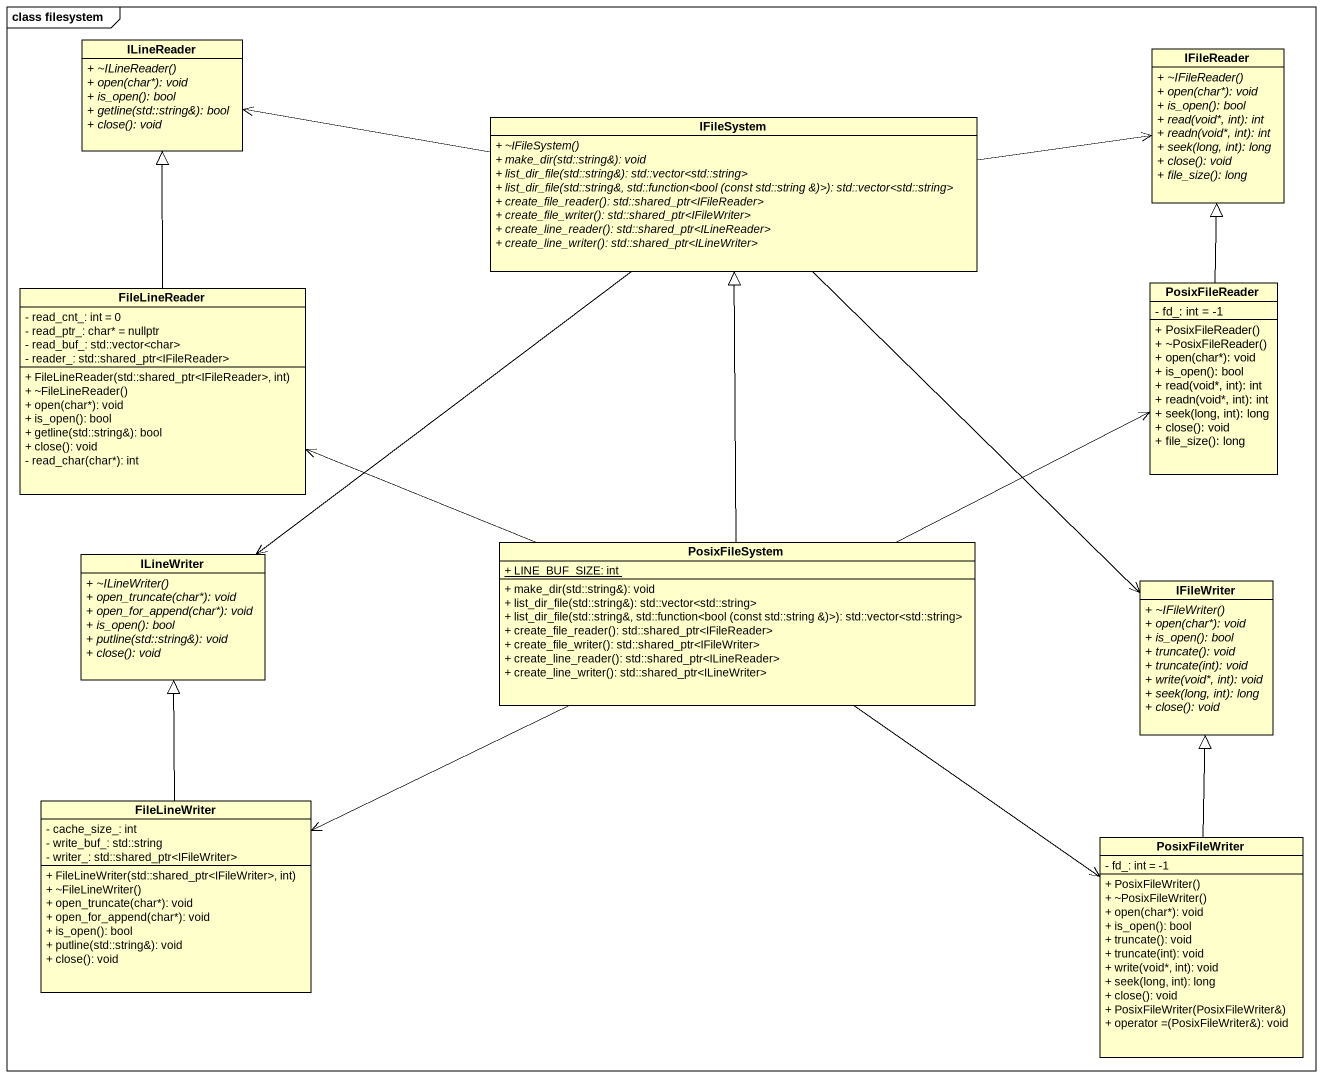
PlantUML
@startuml
mainframe class filesystem
hide circle
hide empty members
skinparam classAttributeIconSize 0
class ILineReader {
  {abstract} + ~ILineReader()
  {abstract} + open(char*): void
  {abstract} + is_open(): bool
  {abstract} + getline(std::string&): bool
  {abstract} + close(): void
}
class IFileReader {
  {abstract} + ~IFileReader()
  {abstract} + open(char*): void
  {abstract} + is_open(): bool
  {abstract} + read(void*, int): int
  {abstract} + readn(void*, int): int
  {abstract} + seek(long, int): long
  {abstract} + close(): void
  {abstract} + file_size(): long
}
class IFileSystem {
  {abstract} + ~IFileSystem()
  {abstract} + make_dir(std::string&): void
  {abstract} + list_dir_file(std::string&): std::vector<std::string>
  {abstract} + list_dir_file(std::string&, std::function<bool (const std::string &)>): std::vector<std::string>
  {abstract} + create_file_reader(): std::shared_ptr<IFileReader>
  {abstract} + create_file_writer(): std::shared_ptr<IFileWriter>
  {abstract} + create_line_reader(): std::shared_ptr<ILineReader>
  {abstract} + create_line_writer(): std::shared_ptr<ILineWriter>
}
class FileLineReader {
  - read_cnt_: int = 0
  - read_ptr_: char* = nullptr
  - read_buf_: std::vector<char>
  - reader_: std::shared_ptr<IFileReader>
  + FileLineReader(std::shared_ptr<IFileReader>, int)
  + ~FileLineReader()
  + open(char*): void
  + is_open(): bool
  + getline(std::string&): bool
  + close(): void
  - read_char(char*): int
}
class PosixFileReader {
  - fd_: int = -1
  + PosixFileReader()
  + ~PosixFileReader()
  + open(char*): void
  + is_open(): bool
  + read(void*, int): int
  + readn(void*, int): int
  + seek(long, int): long
  + close(): void
  + file_size(): long
}
class ILineWriter {
  {abstract} + ~ILineWriter()
  {abstract} + open_truncate(char*): void
  {abstract} + open_for_append(char*): void
  {abstract} + is_open(): bool
  {abstract} + putline(std::string&): void
  {abstract} + close(): void
}
class PosixFileSystem {
  {static} + LINE_BUF_SIZE: int
  + make_dir(std::string&): void
  + list_dir_file(std::string&): std::vector<std::string>
  + list_dir_file(std::string&, std::function<bool (const std::string &)>): std::vector<std::string>
  + create_file_reader(): std::shared_ptr<IFileReader>
  + create_file_writer(): std::shared_ptr<IFileWriter>
  + create_line_reader(): std::shared_ptr<ILineReader>
  + create_line_writer(): std::shared_ptr<ILineWriter>
}
class IFileWriter {
  {abstract} + ~IFileWriter()
  {abstract} + open(char*): void
  {abstract} + is_open(): bool
  {abstract} + truncate(): void
  {abstract} + truncate(int): void
  {abstract} + write(void*, int): void
  {abstract} + seek(long, int): long
  {abstract} + close(): void
}
class FileLineWriter {
  - cache_size_: int
  - write_buf_: std::string
  - writer_: std::shared_ptr<IFileWriter>
  + FileLineWriter(std::shared_ptr<IFileWriter>, int)
  + ~FileLineWriter()
  + open_truncate(char*): void
  + open_for_append(char*): void
  + is_open(): bool
  + putline(std::string&): void
  + close(): void
}
class PosixFileWriter {
  - fd_: int = -1
  + PosixFileWriter()
  + ~PosixFileWriter()
  + open(char*): void
  + is_open(): bool
  + truncate(): void
  + truncate(int): void
  + write(void*, int): void
  + seek(long, int): long
  + close(): void
  + PosixFileWriter(PosixFileWriter&)
  + operator =(PosixFileWriter&): void
}
IFileSystem -left-> ILineReader
IFileSystem -right-> IFileReader
IFileSystem --> ILineWriter
IFileSystem --> IFileWriter
FileLineReader -up-|> ILineReader
PosixFileReader -up-|> IFileReader
PosixFileSystem -up-|> IFileSystem
PosixFileSystem -left-> FileLineReader
PosixFileSystem -right-> PosixFileReader
PosixFileSystem -left-> FileLineWriter
PosixFileSystem --> PosixFileWriter
FileLineWriter -up-|> ILineWriter
PosixFileWriter -up-|> IFileWriter
@enduml
